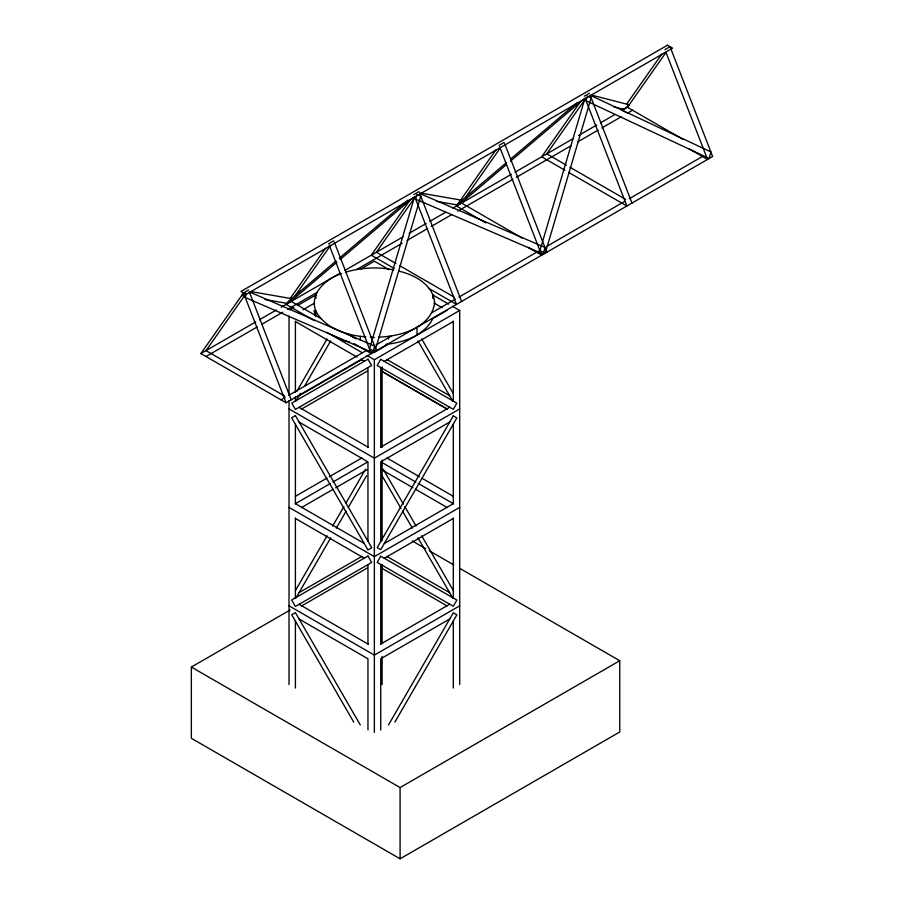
<?xml version="1.0" encoding="UTF-8"?>
<svg xmlns="http://www.w3.org/2000/svg" width="904" height="904" viewBox="0 0 904 904"><rect width="100%" height="100%" fill="white"/><g stroke="black" fill="none" stroke-linecap="round" stroke-linejoin="round"><path stroke-width="1.36" d="M246.329 293.54L245.266 297.518L372.855 352.673L374.629 346.051L249.334 291.89L291.212 399.817M416.936 194.371L415.659 199.14L543.462 254.171L544.92 247.413L419.727 193.501L461.605 301.439M587.329 95.993L586.052 100.762L709.165 158.505L710.872 151.917L590.165 95.236L631.998 203.061M296.828 391.296L327.09 338.91M296.003 400.924L300.388 393.342M304.603 386.031L330.649 340.944M295.405 590.594L327.056 535.801M332.683 526.06L343.949 506.568M346.062 502.906L365.544 469.176M296.015 597.906L330.683 537.88M336.322 528.139L346.175 511.076M348.277 507.426L366.583 475.741M388.494 724.974L453.299 612.788L456.87 614.844L394.878 722.149M664.926 49.63L670.045 46.68L712.646 156.494L286.093 402.766L200.88 353.566L243.492 292.941L248.6 289.992M286.805 303.326L286.071 304.377L314.174 320.592M290.252 298.422L325.485 248.306M291.924 300.377L291.19 301.427L321.089 318.694M295.371 295.472L330.593 245.357M409.704 200.518L371.273 255.188L394.189 268.42M414.812 197.569L376.38 252.239L396.008 263.561M495.878 149.94L456.463 205.999L485.776 222.915M462.317 201.999L461.582 203.05L522.331 238.125M465.763 197.095L500.183 148.12M580.097 102.141L541.665 156.81L564.921 170.234M626.404 112.605L622.314 110.243L623.093 109.147M626.63 104.107L661.739 54.172M622.314 110.243L627.432 107.293L666.033 52.375M244.905 292.726L241.707 295.472L244.419 295.936L205.988 350.616L284.884 396.167M289.133 302.196L287.642 303.473L264.928 299.518M459.526 203.818L458.034 205.095L436.688 201.377M336.051 260.973L287.845 301.846L289.63 302.32L336.887 262.25M339.271 258.25L407.794 200.157M340.107 259.527L413.456 197.332M506.443 162.607L458.249 203.468L460.023 203.954L506.217 164.777M510.726 158.968L577.114 102.683M510.5 161.149L583.645 99.124L585.001 99.474L546.773 153.861L566.401 165.195M378.573 337.192C400.585 336.277 431.038 328.129 434.7 302.671C433.061 284.771 414.733 274.816 398.946 271.166M385.612 344.435C403.568 342.503 424.258 335.779 432.846 318.581L446.915 310.456M328.683 243.752L333.791 240.803M413.885 194.563L418.993 191.614M499.076 145.374L504.195 142.425M584.278 96.197L589.385 93.236M200.88 353.566L255.742 321.892M259.38 319.79L276.364 309.982M281.223 307.179L340.119 273.166M344.91 270.398L403.082 236.825M409.15 233.322L426.134 223.514M429.773 221.412L445.548 212.304M452.825 208.101L511.325 174.325M514.975 172.223L573.577 138.38M578.458 135.566L596.73 125.023M600.392 122.91L615.002 114.469M205.988 356.515L257.211 326.943M262.07 324.14L282.692 312.23M287.551 309.428L316.92 292.467M356.696 269.505L402.122 243.278M406.981 240.475L427.603 228.565M431.242 226.463L451.876 214.553M457.944 211.05L512.805 179.376M516.444 177.274L571.384 145.555M577.475 142.041L598.188 130.074M601.849 127.972L621.342 116.718M627.432 113.192L632.54 110.243M290.24 309.756L293.89 307.642M297.552 305.529L315.835 294.975M360.945 268.929L374.358 261.188L388.98 269.629M302.964 309.778L314.694 303.009M280.986 399.817L285.076 397.455M288.523 395.455L366.176 350.628M376.087 344.91L391.647 335.915M431.954 312.648L455.469 299.077M458.916 297.088L538.626 251.063M546.536 246.498L624.845 201.287M629.32 198.699L702.431 156.494M298.964 395.794L361.916 359.453M374.358 352.345L388.426 344.232M367.047 355.509L374.358 359.724L459.695 310.456L459.695 684.497M301.45 409.116L367.103 371.216M384.302 361.363L453.299 321.53M295.405 496.307L326.852 478.159M329.271 476.758L361.916 457.91M380.403 447.322L449.751 407.286M295.111 503.856L330.468 483.448M332.909 482.035L367.047 462.328M459.695 408.913L374.358 458.181L289.02 408.913M301.45 507.573L333.237 489.222M335.655 487.821L367.103 469.673M449.763 422.032L380.742 461.876L380.742 541.496M299.032 592.674L361.916 556.367M384.29 543.53L453.299 503.686L453.299 424.066M459.695 507.381L374.358 556.649L289.02 507.381M459.842 568.413L619.749 660.734L619.749 731.98L400.088 858.8L191.354 738.285L191.354 667.05L290.195 609.974M301.405 606.064L367.103 568.13M384.324 558.276L453.299 518.444M380.403 644.236L449.729 604.211M459.695 605.838L374.358 655.106L289.02 605.838M449.74 618.957L380.742 658.79L380.742 730.003M191.354 667.05L400.088 787.553L619.749 660.734M341.689 273.596C326.118 278.443 308.535 293.868 316.072 311.688C326.061 328.909 347.113 335.52 365.917 336.864M345.43 272.194C361.058 267.64 377.861 266.533 393.816 269.934M370.131 337.192L374.358 337.508M419.625 192.902L462 200.281M250.6 291.517L291.608 298.659M349.475 341.893L344.187 340.627L331.689 335.09M613.567 106.728L623.884 109.339L629.207 104.774L591.329 95.044M588.289 96.457L591.159 97.813L545.236 253.154L539.914 250.623L585.012 98.084L626.879 206.01L568.548 172.336M417.897 194.823L420.767 196.191L374.844 351.52L369.521 349L414.62 196.462L456.486 304.388L428.925 288.478M627.432 107.293L683.345 139.578M689.119 148.81L707.538 159.443L665.954 52.262M570.028 167.285L625.67 199.411M528.106 247.357L541.688 255.199L499.584 146.674M399.636 265.663L454.068 297.088M432.869 294.975L448.723 304.117M452.384 306.23L459.695 310.456M433.965 302.987L442.226 307.755M346.605 333.418L356.006 338.853M386.788 359.442L449.627 395.726M354.085 343.644L371.295 353.577L329.192 245.063M326.807 332.276L362.165 352.684M381.951 371.408L447.209 409.071M295.405 321.53L357.069 357.114M360.696 359.204L364.323 361.295M381.612 371.216L446.915 408.913M386.844 457.944L419.479 476.781M421.885 478.171L453.299 496.307M299.054 407.331L368.312 447.322M381.669 462.328L415.806 482.035M418.247 483.448L453.605 503.856M381.612 469.673L413.049 487.821M415.478 489.222L447.265 507.573M299.213 422.179L367.962 461.876L367.962 541.202M412.235 540.931L425.66 548.683M429.321 550.796L453.74 564.887M386.788 556.367L449.627 592.64M364.165 543.383L295.405 503.686L295.405 424.36M295.405 518.444L364.244 558.186M381.612 568.13L447.209 605.985M299.134 604.301L368.312 644.236M299.111 619.037L367.962 658.79L367.962 729.867M421.682 338.876L453.299 393.613M417.998 340.977L452.689 401.037M383.206 469.176L403.387 504.104M404.789 506.545L416.055 526.038M421.682 535.789L453.299 590.527M382.098 475.764L401.105 508.658M402.517 511.099L412.371 528.151M417.998 537.903L452.689 597.951M360.289 724.94L295.405 612.629L291.709 614.765L353.769 722.183M504.692 143.736L546.796 252.25M334.299 242.102L376.403 350.628M243.492 292.941L286.093 402.766M314.016 310.456L315.247 315.869M453.299 321.112L453.299 401.127M453.299 518.037L453.299 598.03M453.299 621.014L453.299 688.034M432.846 294.546L432.846 298.444M417.026 327.304L417.026 335.09M400.088 787.553L400.088 858.8M388.426 336.435L388.426 339.034M382.121 366.934L382.121 447.412M382.121 460.113L382.121 540.592M382.121 564.593L382.121 643.659M382.121 656.372L382.121 684.611M380.742 367.51L380.742 447.118M380.742 564.446L380.742 644.032M374.358 359.724L374.358 732.364M367.962 367.555L367.962 447.118M367.962 564.627L367.962 644.032M360.289 336.435L360.289 340.333M315.869 294.546L315.869 298.444M315.869 310.795L315.869 315.982M295.405 321.135L295.405 392.359M295.405 396.833L295.405 401.014M295.405 518.037L295.405 597.86M295.405 621.172L295.405 688.068M289.02 316.084L289.02 394.856M289.02 400.472L289.02 684.497M380.742 359.317L377.194 365.465L453.299 409.331L456.859 403.173L380.742 359.317M453.299 415.896L377.205 547.621L380.742 549.666L456.848 417.942L453.299 415.896M380.742 556.209L377.171 562.39L453.299 606.268L456.87 600.086L380.742 556.209M667.48 45.2L240.927 291.472L246.046 294.421L672.599 48.149L667.48 45.2M367.973 359.193L291.755 403.116L295.405 409.444L371.612 365.453L367.973 359.193M295.405 415.603L291.608 417.795L367.962 549.96L371.759 547.767L295.405 415.603M367.962 556.039L291.687 599.996L295.405 606.437L371.691 562.48L367.962 556.039"/></g></svg>
